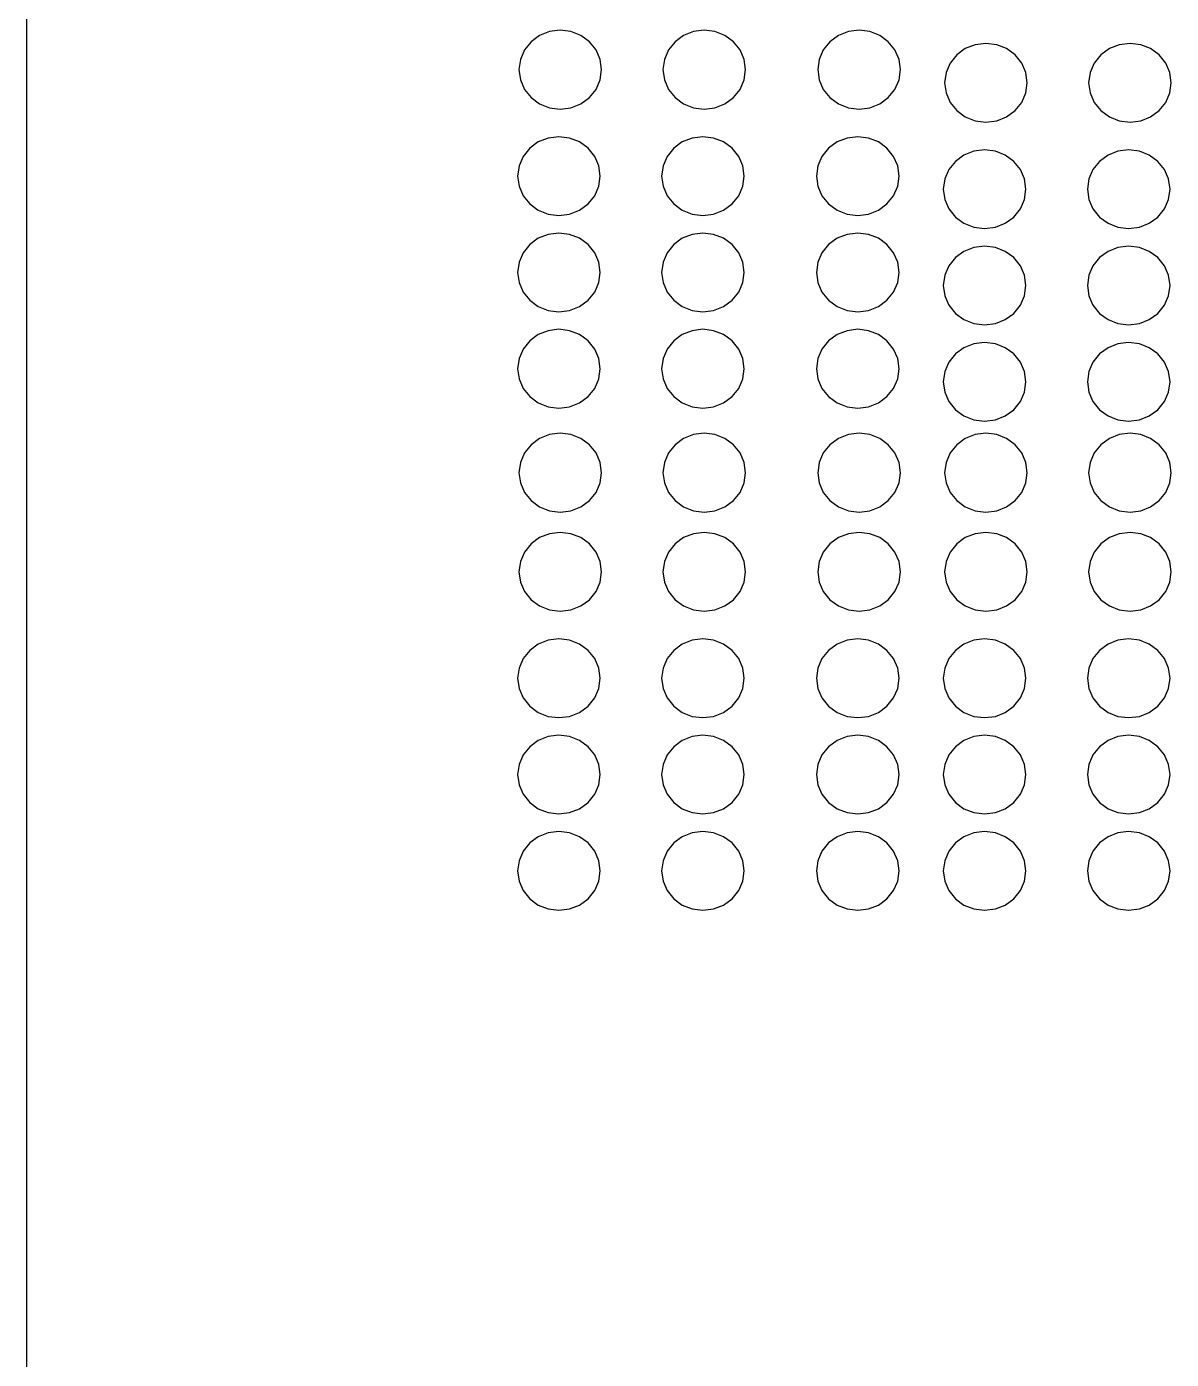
# Model space of a CAD drawing. Header units: inches. Extents: x 710 to 5347, y 114 to 2471.
# Drawn here: x 723.7 to 931.2, y 364 to 605.8 of the extents above; entities that cross this region are included whole.
import ezdxf

# ---------------------------------------------------------------- set-up
doc = ezdxf.new("R2010")
doc.units = ezdxf.units.IN
doc.header["$MEASUREMENT"] = 0
doc.layers.add('Edges', color=7, linetype='Continuous')

# ---------------------------------------------------------------- blocks, each defined once
blk = doc.blocks.new('fire alarm fr')
at = {"layer": 'Edges'}
for p, q in [((-2393.7, 1235.84), (-2393.7, 520.1)), ((-2300.68, 790.42), (-2302.23, 789.28)), ((-2298.87, 791.13), (-2300.68, 790.42)), ((-2296.93, 791.38), (-2298.87, 791.13)), ((-2294.99, 791.13), (-2296.93, 791.38)), ((-2293.18, 790.42), (-2294.99, 791.13)), ((-2291.63, 789.28), (-2293.18, 790.42)), ((-2274.56, 790.42), (-2276.11, 789.28)), ((-2272.75, 791.13), (-2274.56, 790.42)), ((-2270.81, 791.38), (-2272.75, 791.13)), ((-2268.87, 791.13), (-2270.81, 791.38)), ((-2267.07, 790.42), (-2268.87, 791.13)), ((-2265.52, 789.28), (-2267.07, 790.42)), ((-2246.49, 790.42), (-2248.04, 789.28)), ((-2244.68, 791.13), (-2246.49, 790.42)), ((-2242.74, 791.38), (-2244.68, 791.13)), ((-2240.8, 791.13), (-2242.74, 791.38)), ((-2238.99, 790.42), (-2240.8, 791.13)), ((-2237.44, 789.28), (-2238.99, 790.42)), ((-2302.23, 789.28), (-2303.42, 787.8)), ((-2290.44, 787.8), (-2291.63, 789.28)), ((-2276.11, 789.28), (-2277.3, 787.8)), ((-2264.32, 787.8), (-2265.52, 789.28)), ((-2248.04, 789.28), (-2249.23, 787.8)), ((-2236.25, 787.8), (-2237.44, 789.28)), ((-2223.48, 788.05), (-2225.03, 786.91)), ((-2221.67, 788.76), (-2223.48, 788.05)), ((-2219.73, 789), (-2221.67, 788.76)), ((-2217.79, 788.76), (-2219.73, 789)), ((-2215.98, 788.05), (-2217.79, 788.76)), ((-2214.43, 786.91), (-2215.98, 788.05)), ((-2197.36, 788.05), (-2198.91, 786.91)), ((-2195.55, 788.76), (-2197.36, 788.05)), ((-2193.61, 789), (-2195.55, 788.76)), ((-2191.67, 788.76), (-2193.61, 789)), ((-2189.87, 788.05), (-2191.67, 788.76)), ((-2188.32, 786.91), (-2189.87, 788.05)), ((-2304.17, 786.08), (-2304.43, 784.23)), ((-2303.42, 787.8), (-2304.17, 786.08)), ((-2289.69, 786.08), (-2290.44, 787.8)), ((-2289.44, 784.23), (-2289.69, 786.08)), ((-2278.05, 786.08), (-2278.31, 784.23)), ((-2277.3, 787.8), (-2278.05, 786.08)), ((-2263.58, 786.08), (-2264.32, 787.8)), ((-2263.32, 784.23), (-2263.58, 786.08)), ((-2249.98, 786.08), (-2250.23, 784.23)), ((-2249.23, 787.8), (-2249.98, 786.08)), ((-2235.5, 786.08), (-2236.25, 787.8)), ((-2235.25, 784.23), (-2235.5, 786.08)), ((-2225.03, 786.91), (-2226.22, 785.43)), ((-2213.24, 785.43), (-2214.43, 786.91)), ((-2198.91, 786.91), (-2200.1, 785.43)), ((-2187.12, 785.43), (-2188.32, 786.91)), ((-2304.43, 784.23), (-2304.17, 782.38)), ((-2289.69, 782.38), (-2289.44, 784.23)), ((-2278.31, 784.23), (-2278.05, 782.38)), ((-2263.58, 782.38), (-2263.32, 784.23)), ((-2250.23, 784.23), (-2249.98, 782.38)), ((-2235.5, 782.38), (-2235.25, 784.23)), ((-2226.97, 783.7), (-2227.23, 781.85)), ((-2226.22, 785.43), (-2226.97, 783.7)), ((-2212.49, 783.7), (-2213.24, 785.43)), ((-2212.24, 781.85), (-2212.49, 783.7)), ((-2200.85, 783.7), (-2201.11, 781.85)), ((-2200.1, 785.43), (-2200.85, 783.7)), ((-2186.38, 783.7), (-2187.12, 785.43)), ((-2186.12, 781.85), (-2186.38, 783.7)), ((-2304.17, 782.38), (-2303.42, 780.65)), ((-2290.44, 780.65), (-2289.69, 782.38)), ((-2278.05, 782.38), (-2277.3, 780.65)), ((-2264.32, 780.65), (-2263.58, 782.38)), ((-2249.98, 782.38), (-2249.23, 780.65)), ((-2236.25, 780.65), (-2235.5, 782.38)), ((-2227.23, 781.85), (-2226.97, 780)), ((-2212.49, 780), (-2212.24, 781.85)), ((-2201.11, 781.85), (-2200.85, 780)), ((-2186.38, 780), (-2186.12, 781.85)), ((-2303.42, 780.65), (-2302.23, 779.17)), ((-2302.23, 779.17), (-2300.68, 778.04)), ((-2293.18, 778.04), (-2291.63, 779.17)), ((-2291.63, 779.17), (-2290.44, 780.65)), ((-2277.3, 780.65), (-2276.11, 779.17)), ((-2276.11, 779.17), (-2274.56, 778.04)), ((-2267.07, 778.04), (-2265.52, 779.17)), ((-2265.52, 779.17), (-2264.32, 780.65)), ((-2249.23, 780.65), (-2248.04, 779.17)), ((-2248.04, 779.17), (-2246.49, 778.04)), ((-2238.99, 778.04), (-2237.44, 779.17)), ((-2237.44, 779.17), (-2236.25, 780.65)), ((-2226.97, 780), (-2226.22, 778.28)), ((-2213.24, 778.28), (-2212.49, 780)), ((-2200.85, 780), (-2200.1, 778.28)), ((-2187.12, 778.28), (-2186.38, 780)), ((-2300.68, 778.04), (-2298.87, 777.32)), ((-2298.87, 777.32), (-2296.93, 777.08)), ((-2296.93, 777.08), (-2294.99, 777.32)), ((-2294.99, 777.32), (-2293.18, 778.04)), ((-2274.56, 778.04), (-2272.75, 777.32)), ((-2272.75, 777.32), (-2270.81, 777.08)), ((-2270.81, 777.08), (-2268.87, 777.32)), ((-2268.87, 777.32), (-2267.07, 778.04)), ((-2246.49, 778.04), (-2244.68, 777.32)), ((-2244.68, 777.32), (-2242.74, 777.08)), ((-2242.74, 777.08), (-2240.8, 777.32)), ((-2240.8, 777.32), (-2238.99, 778.04)), ((-2226.22, 778.28), (-2225.03, 776.8)), ((-2225.03, 776.8), (-2223.48, 775.66)), ((-2215.98, 775.66), (-2214.43, 776.8)), ((-2214.43, 776.8), (-2213.24, 778.28)), ((-2200.1, 778.28), (-2198.91, 776.8)), ((-2198.91, 776.8), (-2197.36, 775.66)), ((-2189.87, 775.66), (-2188.32, 776.8)), ((-2188.32, 776.8), (-2187.12, 778.28)), ((-2223.48, 775.66), (-2221.67, 774.95)), ((-2221.67, 774.95), (-2219.73, 774.7)), ((-2219.73, 774.7), (-2217.79, 774.95)), ((-2217.79, 774.95), (-2215.98, 775.66)), ((-2197.36, 775.66), (-2195.55, 774.95)), ((-2195.55, 774.95), (-2193.61, 774.7)), ((-2193.61, 774.7), (-2191.67, 774.95)), ((-2191.67, 774.95), (-2189.87, 775.66)), ((-2300.92, 771.12), (-2302.47, 769.98)), ((-2299.11, 771.83), (-2300.92, 771.12)), ((-2297.17, 772.07), (-2299.11, 771.83)), ((-2295.23, 771.83), (-2297.17, 772.07)), ((-2293.43, 771.12), (-2295.23, 771.83)), ((-2291.87, 769.98), (-2293.43, 771.12)), ((-2274.8, 771.12), (-2276.35, 769.98)), ((-2273, 771.83), (-2274.8, 771.12)), ((-2271.06, 772.07), (-2273, 771.83)), ((-2269.12, 771.83), (-2271.06, 772.07)), ((-2267.31, 771.12), (-2269.12, 771.83)), ((-2265.76, 769.98), (-2267.31, 771.12)), ((-2246.73, 771.12), (-2248.28, 769.98)), ((-2244.92, 771.83), (-2246.73, 771.12)), ((-2242.98, 772.07), (-2244.92, 771.83)), ((-2241.04, 771.83), (-2242.98, 772.07)), ((-2239.23, 771.12), (-2241.04, 771.83)), ((-2237.68, 769.98), (-2239.23, 771.12)), ((-2302.47, 769.98), (-2303.66, 768.5)), ((-2290.68, 768.5), (-2291.87, 769.98)), ((-2276.35, 769.98), (-2277.55, 768.5)), ((-2264.57, 768.5), (-2265.76, 769.98)), ((-2248.28, 769.98), (-2249.47, 768.5)), ((-2236.49, 768.5), (-2237.68, 769.98)), ((-2223.72, 768.74), (-2225.27, 767.6)), ((-2221.91, 769.46), (-2223.72, 768.74)), ((-2219.97, 769.7), (-2221.91, 769.46)), ((-2218.03, 769.46), (-2219.97, 769.7)), ((-2216.23, 768.74), (-2218.03, 769.46)), ((-2214.67, 767.6), (-2216.23, 768.74)), ((-2197.6, 768.74), (-2199.15, 767.6)), ((-2195.8, 769.46), (-2197.6, 768.74)), ((-2193.86, 769.7), (-2195.8, 769.46)), ((-2191.92, 769.46), (-2193.86, 769.7)), ((-2190.11, 768.74), (-2191.92, 769.46)), ((-2188.56, 767.6), (-2190.11, 768.74)), ((-2304.41, 766.77), (-2304.67, 764.92)), ((-2303.66, 768.5), (-2304.41, 766.77)), ((-2289.93, 766.77), (-2290.68, 768.5)), ((-2289.68, 764.92), (-2289.93, 766.77)), ((-2278.29, 766.77), (-2278.55, 764.92)), ((-2277.55, 768.5), (-2278.29, 766.77)), ((-2263.82, 766.77), (-2264.57, 768.5)), ((-2263.56, 764.92), (-2263.82, 766.77)), ((-2250.22, 766.77), (-2250.48, 764.92)), ((-2249.47, 768.5), (-2250.22, 766.77)), ((-2235.74, 766.77), (-2236.49, 768.5)), ((-2235.49, 764.92), (-2235.74, 766.77)), ((-2225.27, 767.6), (-2226.46, 766.12)), ((-2213.48, 766.12), (-2214.67, 767.6)), ((-2199.15, 767.6), (-2200.35, 766.12)), ((-2187.37, 766.12), (-2188.56, 767.6)), ((-2304.67, 764.92), (-2304.41, 763.07)), ((-2289.93, 763.07), (-2289.68, 764.92)), ((-2278.55, 764.92), (-2278.29, 763.07)), ((-2263.82, 763.07), (-2263.56, 764.92)), ((-2250.48, 764.92), (-2250.22, 763.07)), ((-2235.74, 763.07), (-2235.49, 764.92)), ((-2227.21, 764.4), (-2227.47, 762.55)), ((-2226.46, 766.12), (-2227.21, 764.4)), ((-2212.73, 764.4), (-2213.48, 766.12)), ((-2212.48, 762.55), (-2212.73, 764.4)), ((-2201.09, 764.4), (-2201.35, 762.55)), ((-2200.35, 766.12), (-2201.09, 764.4)), ((-2186.62, 764.4), (-2187.37, 766.12)), ((-2186.36, 762.55), (-2186.62, 764.4)), ((-2304.41, 763.07), (-2303.66, 761.35)), ((-2290.68, 761.35), (-2289.93, 763.07)), ((-2278.29, 763.07), (-2277.55, 761.35)), ((-2264.57, 761.35), (-2263.82, 763.07)), ((-2250.22, 763.07), (-2249.47, 761.35)), ((-2236.49, 761.35), (-2235.74, 763.07)), ((-2227.47, 762.55), (-2227.21, 760.7)), ((-2212.73, 760.7), (-2212.48, 762.55)), ((-2201.35, 762.55), (-2201.09, 760.7)), ((-2186.62, 760.7), (-2186.36, 762.55)), ((-2303.66, 761.35), (-2302.47, 759.87)), ((-2302.47, 759.87), (-2300.92, 758.73)), ((-2293.43, 758.73), (-2291.87, 759.87)), ((-2291.87, 759.87), (-2290.68, 761.35)), ((-2277.55, 761.35), (-2276.35, 759.87)), ((-2276.35, 759.87), (-2274.8, 758.73)), ((-2267.31, 758.73), (-2265.76, 759.87)), ((-2265.76, 759.87), (-2264.57, 761.35)), ((-2249.47, 761.35), (-2248.28, 759.87)), ((-2248.28, 759.87), (-2246.73, 758.73)), ((-2239.23, 758.73), (-2237.68, 759.87)), ((-2237.68, 759.87), (-2236.49, 761.35)), ((-2227.21, 760.7), (-2226.46, 758.97)), ((-2213.48, 758.97), (-2212.73, 760.7)), ((-2201.09, 760.7), (-2200.35, 758.97)), ((-2187.37, 758.97), (-2186.62, 760.7)), ((-2300.92, 758.73), (-2299.11, 758.02)), ((-2299.11, 758.02), (-2297.17, 757.77)), ((-2297.17, 757.77), (-2295.23, 758.02)), ((-2295.23, 758.02), (-2293.43, 758.73)), ((-2274.8, 758.73), (-2273, 758.02)), ((-2273, 758.02), (-2271.06, 757.77)), ((-2271.06, 757.77), (-2269.12, 758.02)), ((-2269.12, 758.02), (-2267.31, 758.73)), ((-2246.73, 758.73), (-2244.92, 758.02)), ((-2244.92, 758.02), (-2242.98, 757.77)), ((-2242.98, 757.77), (-2241.04, 758.02)), ((-2241.04, 758.02), (-2239.23, 758.73)), ((-2226.46, 758.97), (-2225.27, 757.49)), ((-2225.27, 757.49), (-2223.72, 756.36)), ((-2216.23, 756.36), (-2214.67, 757.49)), ((-2214.67, 757.49), (-2213.48, 758.97)), ((-2200.35, 758.97), (-2199.15, 757.49)), ((-2199.15, 757.49), (-2197.6, 756.36)), ((-2190.11, 756.36), (-2188.56, 757.49)), ((-2188.56, 757.49), (-2187.37, 758.97)), ((-2299.11, 754.36), (-2300.92, 753.65)), ((-2297.17, 754.6), (-2299.11, 754.36)), ((-2295.23, 754.36), (-2297.17, 754.6)), ((-2293.43, 753.65), (-2295.23, 754.36)), ((-2273, 754.36), (-2274.8, 753.65)), ((-2271.06, 754.6), (-2273, 754.36)), ((-2269.12, 754.36), (-2271.06, 754.6)), ((-2267.31, 753.65), (-2269.12, 754.36)), ((-2244.92, 754.36), (-2246.73, 753.65)), ((-2242.98, 754.6), (-2244.92, 754.36)), ((-2241.04, 754.36), (-2242.98, 754.6)), ((-2239.23, 753.65), (-2241.04, 754.36)), ((-2223.72, 756.36), (-2221.91, 755.64)), ((-2221.91, 755.64), (-2219.97, 755.4)), ((-2219.97, 755.4), (-2218.03, 755.64)), ((-2218.03, 755.64), (-2216.23, 756.36)), ((-2197.6, 756.36), (-2195.8, 755.64)), ((-2195.8, 755.64), (-2193.86, 755.4)), ((-2193.86, 755.4), (-2191.92, 755.64)), ((-2191.92, 755.64), (-2190.11, 756.36)), ((-2302.47, 752.51), (-2303.66, 751.03)), ((-2300.92, 753.65), (-2302.47, 752.51)), ((-2291.87, 752.51), (-2293.43, 753.65)), ((-2290.68, 751.03), (-2291.87, 752.51)), ((-2276.35, 752.51), (-2277.55, 751.03)), ((-2274.8, 753.65), (-2276.35, 752.51)), ((-2265.76, 752.51), (-2267.31, 753.65)), ((-2264.57, 751.03), (-2265.76, 752.51)), ((-2248.28, 752.51), (-2249.47, 751.03)), ((-2246.73, 753.65), (-2248.28, 752.51)), ((-2237.68, 752.51), (-2239.23, 753.65)), ((-2236.49, 751.03), (-2237.68, 752.51)), ((-2221.91, 751.99), (-2223.72, 751.27)), ((-2219.97, 752.23), (-2221.91, 751.99)), ((-2218.03, 751.99), (-2219.97, 752.23)), ((-2216.23, 751.27), (-2218.03, 751.99)), ((-2195.8, 751.99), (-2197.6, 751.27)), ((-2193.86, 752.23), (-2195.8, 751.99)), ((-2191.92, 751.99), (-2193.86, 752.23)), ((-2190.11, 751.27), (-2191.92, 751.99)), ((-2303.66, 751.03), (-2304.41, 749.31)), ((-2289.93, 749.31), (-2290.68, 751.03)), ((-2277.55, 751.03), (-2278.29, 749.31)), ((-2263.82, 749.31), (-2264.57, 751.03)), ((-2249.47, 751.03), (-2250.22, 749.31)), ((-2235.74, 749.31), (-2236.49, 751.03)), ((-2225.27, 750.14), (-2226.46, 748.66)), ((-2223.72, 751.27), (-2225.27, 750.14)), ((-2214.67, 750.14), (-2216.23, 751.27)), ((-2213.48, 748.66), (-2214.67, 750.14)), ((-2199.15, 750.14), (-2200.35, 748.66)), ((-2197.6, 751.27), (-2199.15, 750.14)), ((-2188.56, 750.14), (-2190.11, 751.27)), ((-2187.37, 748.66), (-2188.56, 750.14)), ((-2304.41, 749.31), (-2304.67, 747.45)), ((-2304.67, 747.45), (-2304.41, 745.6)), ((-2289.68, 747.45), (-2289.93, 749.31)), ((-2289.93, 745.6), (-2289.68, 747.45)), ((-2278.29, 749.31), (-2278.55, 747.45)), ((-2278.55, 747.45), (-2278.29, 745.6)), ((-2263.56, 747.45), (-2263.82, 749.31)), ((-2263.82, 745.6), (-2263.56, 747.45)), ((-2250.22, 749.31), (-2250.48, 747.45)), ((-2250.48, 747.45), (-2250.22, 745.6)), ((-2235.49, 747.45), (-2235.74, 749.31)), ((-2235.74, 745.6), (-2235.49, 747.45)), ((-2227.21, 746.93), (-2227.47, 745.08)), ((-2226.46, 748.66), (-2227.21, 746.93)), ((-2212.73, 746.93), (-2213.48, 748.66)), ((-2212.48, 745.08), (-2212.73, 746.93)), ((-2201.09, 746.93), (-2201.35, 745.08)), ((-2200.35, 748.66), (-2201.09, 746.93)), ((-2186.62, 746.93), (-2187.37, 748.66)), ((-2186.36, 745.08), (-2186.62, 746.93)), ((-2304.41, 745.6), (-2303.66, 743.88)), ((-2290.68, 743.88), (-2289.93, 745.6)), ((-2278.29, 745.6), (-2277.55, 743.88)), ((-2264.57, 743.88), (-2263.82, 745.6)), ((-2250.22, 745.6), (-2249.47, 743.88)), ((-2236.49, 743.88), (-2235.74, 745.6)), ((-2227.47, 745.08), (-2227.21, 743.23)), ((-2212.73, 743.23), (-2212.48, 745.08)), ((-2201.35, 745.08), (-2201.09, 743.23)), ((-2186.62, 743.23), (-2186.36, 745.08)), ((-2303.66, 743.88), (-2302.47, 742.4)), ((-2302.47, 742.4), (-2300.92, 741.26)), ((-2293.43, 741.26), (-2291.87, 742.4)), ((-2291.87, 742.4), (-2290.68, 743.88)), ((-2277.55, 743.88), (-2276.35, 742.4)), ((-2276.35, 742.4), (-2274.8, 741.26)), ((-2267.31, 741.26), (-2265.76, 742.4)), ((-2265.76, 742.4), (-2264.57, 743.88)), ((-2249.47, 743.88), (-2248.28, 742.4)), ((-2248.28, 742.4), (-2246.73, 741.26)), ((-2239.23, 741.26), (-2237.68, 742.4)), ((-2237.68, 742.4), (-2236.49, 743.88)), ((-2227.21, 743.23), (-2226.46, 741.51)), ((-2213.48, 741.51), (-2212.73, 743.23)), ((-2201.09, 743.23), (-2200.35, 741.51)), ((-2187.37, 741.51), (-2186.62, 743.23)), ((-2300.92, 741.26), (-2299.11, 740.55)), ((-2299.11, 740.55), (-2297.17, 740.31)), ((-2297.17, 740.31), (-2295.23, 740.55)), ((-2295.23, 740.55), (-2293.43, 741.26)), ((-2274.8, 741.26), (-2273, 740.55)), ((-2273, 740.55), (-2271.06, 740.31)), ((-2271.06, 740.31), (-2269.12, 740.55)), ((-2269.12, 740.55), (-2267.31, 741.26)), ((-2246.73, 741.26), (-2244.92, 740.55)), ((-2244.92, 740.55), (-2242.98, 740.31)), ((-2242.98, 740.31), (-2241.04, 740.55)), ((-2241.04, 740.55), (-2239.23, 741.26)), ((-2226.46, 741.51), (-2225.27, 740.02)), ((-2225.27, 740.02), (-2223.72, 738.89)), ((-2216.23, 738.89), (-2214.67, 740.02)), ((-2214.67, 740.02), (-2213.48, 741.51)), ((-2200.35, 741.51), (-2199.15, 740.02)), ((-2199.15, 740.02), (-2197.6, 738.89)), ((-2190.11, 738.89), (-2188.56, 740.02)), ((-2188.56, 740.02), (-2187.37, 741.51)), ((-2223.72, 738.89), (-2221.91, 738.17)), ((-2221.91, 738.17), (-2219.97, 737.93)), ((-2219.97, 737.93), (-2218.03, 738.17)), ((-2218.03, 738.17), (-2216.23, 738.89)), ((-2197.6, 738.89), (-2195.8, 738.17)), ((-2195.8, 738.17), (-2193.86, 737.93)), ((-2193.86, 737.93), (-2191.92, 738.17)), ((-2191.92, 738.17), (-2190.11, 738.89)), ((-2302.47, 735.04), (-2303.66, 733.56)), ((-2300.92, 736.18), (-2302.47, 735.04)), ((-2299.11, 736.89), (-2300.92, 736.18)), ((-2297.17, 737.14), (-2299.11, 736.89)), ((-2295.23, 736.89), (-2297.17, 737.14)), ((-2293.43, 736.18), (-2295.23, 736.89)), ((-2291.87, 735.04), (-2293.43, 736.18)), ((-2290.68, 733.56), (-2291.87, 735.04)), ((-2276.35, 735.04), (-2277.55, 733.56)), ((-2274.8, 736.18), (-2276.35, 735.04)), ((-2273, 736.89), (-2274.8, 736.18)), ((-2271.06, 737.14), (-2273, 736.89)), ((-2269.12, 736.89), (-2271.06, 737.14)), ((-2267.31, 736.18), (-2269.12, 736.89)), ((-2265.76, 735.04), (-2267.31, 736.18)), ((-2264.57, 733.56), (-2265.76, 735.04)), ((-2248.28, 735.04), (-2249.47, 733.56)), ((-2246.73, 736.18), (-2248.28, 735.04)), ((-2244.92, 736.89), (-2246.73, 736.18)), ((-2242.98, 737.14), (-2244.92, 736.89)), ((-2241.04, 736.89), (-2242.98, 737.14)), ((-2239.23, 736.18), (-2241.04, 736.89)), ((-2237.68, 735.04), (-2239.23, 736.18)), ((-2236.49, 733.56), (-2237.68, 735.04)), ((-2303.66, 733.56), (-2304.41, 731.84)), ((-2289.93, 731.84), (-2290.68, 733.56)), ((-2277.55, 733.56), (-2278.29, 731.84)), ((-2263.82, 731.84), (-2264.57, 733.56)), ((-2249.47, 733.56), (-2250.22, 731.84)), ((-2235.74, 731.84), (-2236.49, 733.56)), ((-2225.27, 732.67), (-2226.46, 731.19)), ((-2223.72, 733.8), (-2225.27, 732.67)), ((-2221.91, 734.52), (-2223.72, 733.8)), ((-2219.97, 734.76), (-2221.91, 734.52)), ((-2218.03, 734.52), (-2219.97, 734.76)), ((-2216.23, 733.8), (-2218.03, 734.52)), ((-2214.67, 732.67), (-2216.23, 733.8)), ((-2213.48, 731.19), (-2214.67, 732.67)), ((-2199.15, 732.67), (-2200.35, 731.19)), ((-2197.6, 733.8), (-2199.15, 732.67)), ((-2195.8, 734.52), (-2197.6, 733.8)), ((-2193.86, 734.76), (-2195.8, 734.52)), ((-2191.92, 734.52), (-2193.86, 734.76)), ((-2190.11, 733.8), (-2191.92, 734.52)), ((-2188.56, 732.67), (-2190.11, 733.8)), ((-2187.37, 731.19), (-2188.56, 732.67)), ((-2304.41, 731.84), (-2304.67, 729.99)), ((-2304.67, 729.99), (-2304.41, 728.14)), ((-2289.68, 729.99), (-2289.93, 731.84)), ((-2289.93, 728.14), (-2289.68, 729.99)), ((-2278.29, 731.84), (-2278.55, 729.99)), ((-2278.55, 729.99), (-2278.29, 728.14)), ((-2263.56, 729.99), (-2263.82, 731.84)), ((-2263.82, 728.14), (-2263.56, 729.99)), ((-2250.22, 731.84), (-2250.48, 729.99)), ((-2250.48, 729.99), (-2250.22, 728.14)), ((-2235.49, 729.99), (-2235.74, 731.84)), ((-2235.74, 728.14), (-2235.49, 729.99)), ((-2226.46, 731.19), (-2227.21, 729.46)), ((-2212.73, 729.46), (-2213.48, 731.19)), ((-2200.35, 731.19), (-2201.09, 729.46)), ((-2186.62, 729.46), (-2187.37, 731.19)), ((-2304.41, 728.14), (-2303.66, 726.41)), ((-2290.68, 726.41), (-2289.93, 728.14)), ((-2278.29, 728.14), (-2277.55, 726.41)), ((-2264.57, 726.41), (-2263.82, 728.14)), ((-2250.22, 728.14), (-2249.47, 726.41)), ((-2236.49, 726.41), (-2235.74, 728.14)), ((-2227.21, 729.46), (-2227.47, 727.61)), ((-2227.47, 727.61), (-2227.21, 725.76)), ((-2212.48, 727.61), (-2212.73, 729.46)), ((-2212.73, 725.76), (-2212.48, 727.61)), ((-2201.09, 729.46), (-2201.35, 727.61)), ((-2201.35, 727.61), (-2201.09, 725.76)), ((-2186.36, 727.61), (-2186.62, 729.46)), ((-2186.62, 725.76), (-2186.36, 727.61)), ((-2303.66, 726.41), (-2302.47, 724.93)), ((-2291.87, 724.93), (-2290.68, 726.41)), ((-2277.55, 726.41), (-2276.35, 724.93)), ((-2265.76, 724.93), (-2264.57, 726.41)), ((-2249.47, 726.41), (-2248.28, 724.93)), ((-2237.68, 724.93), (-2236.49, 726.41)), ((-2227.21, 725.76), (-2226.46, 724.04)), ((-2213.48, 724.04), (-2212.73, 725.76)), ((-2201.09, 725.76), (-2200.35, 724.04)), ((-2187.37, 724.04), (-2186.62, 725.76)), ((-2302.47, 724.93), (-2300.92, 723.79)), ((-2300.92, 723.79), (-2299.11, 723.08)), ((-2299.11, 723.08), (-2297.17, 722.84)), ((-2297.17, 722.84), (-2295.23, 723.08)), ((-2295.23, 723.08), (-2293.43, 723.79)), ((-2293.43, 723.79), (-2291.87, 724.93)), ((-2276.35, 724.93), (-2274.8, 723.79)), ((-2274.8, 723.79), (-2273, 723.08)), ((-2273, 723.08), (-2271.06, 722.84)), ((-2271.06, 722.84), (-2269.12, 723.08)), ((-2269.12, 723.08), (-2267.31, 723.79)), ((-2267.31, 723.79), (-2265.76, 724.93)), ((-2248.28, 724.93), (-2246.73, 723.79)), ((-2246.73, 723.79), (-2244.92, 723.08)), ((-2244.92, 723.08), (-2242.98, 722.84)), ((-2242.98, 722.84), (-2241.04, 723.08)), ((-2241.04, 723.08), (-2239.23, 723.79)), ((-2239.23, 723.79), (-2237.68, 724.93)), ((-2226.46, 724.04), (-2225.27, 722.56)), ((-2214.67, 722.56), (-2213.48, 724.04)), ((-2200.35, 724.04), (-2199.15, 722.56)), ((-2188.56, 722.56), (-2187.37, 724.04)), ((-2225.27, 722.56), (-2223.72, 721.42)), ((-2223.72, 721.42), (-2221.91, 720.71)), ((-2221.91, 720.71), (-2219.97, 720.46)), ((-2219.97, 720.46), (-2218.03, 720.71)), ((-2218.03, 720.71), (-2216.23, 721.42)), ((-2216.23, 721.42), (-2214.67, 722.56)), ((-2199.15, 722.56), (-2197.6, 721.42)), ((-2197.6, 721.42), (-2195.8, 720.71)), ((-2195.8, 720.71), (-2193.86, 720.46)), ((-2193.86, 720.46), (-2191.92, 720.71)), ((-2191.92, 720.71), (-2190.11, 721.42)), ((-2190.11, 721.42), (-2188.56, 722.56)), ((-2298.87, 718.04), (-2300.68, 717.32)), ((-2296.93, 718.28), (-2298.87, 718.04)), ((-2294.99, 718.04), (-2296.93, 718.28)), ((-2293.18, 717.32), (-2294.99, 718.04)), ((-2272.75, 718.04), (-2274.56, 717.32)), ((-2270.81, 718.28), (-2272.75, 718.04)), ((-2268.87, 718.04), (-2270.81, 718.28)), ((-2267.07, 717.32), (-2268.87, 718.04)), ((-2244.68, 718.04), (-2246.49, 717.32)), ((-2242.74, 718.28), (-2244.68, 718.04)), ((-2240.8, 718.04), (-2242.74, 718.28)), ((-2238.99, 717.32), (-2240.8, 718.04)), ((-2221.67, 718.04), (-2223.48, 717.32)), ((-2219.73, 718.28), (-2221.67, 718.04)), ((-2217.79, 718.04), (-2219.73, 718.28)), ((-2215.98, 717.32), (-2217.79, 718.04)), ((-2195.55, 718.04), (-2197.36, 717.32)), ((-2193.61, 718.28), (-2195.55, 718.04)), ((-2191.67, 718.04), (-2193.61, 718.28)), ((-2189.87, 717.32), (-2191.67, 718.04)), ((-2302.23, 716.19), (-2303.42, 714.71)), ((-2300.68, 717.32), (-2302.23, 716.19)), ((-2291.63, 716.19), (-2293.18, 717.32)), ((-2290.44, 714.71), (-2291.63, 716.19)), ((-2276.11, 716.19), (-2277.3, 714.71)), ((-2274.56, 717.32), (-2276.11, 716.19)), ((-2265.52, 716.19), (-2267.07, 717.32)), ((-2264.32, 714.71), (-2265.52, 716.19)), ((-2248.04, 716.19), (-2249.23, 714.71)), ((-2246.49, 717.32), (-2248.04, 716.19)), ((-2237.44, 716.19), (-2238.99, 717.32)), ((-2236.25, 714.71), (-2237.44, 716.19)), ((-2225.03, 716.19), (-2226.22, 714.71)), ((-2223.48, 717.32), (-2225.03, 716.19)), ((-2214.43, 716.19), (-2215.98, 717.32)), ((-2213.24, 714.71), (-2214.43, 716.19)), ((-2198.91, 716.19), (-2200.1, 714.71)), ((-2197.36, 717.32), (-2198.91, 716.19)), ((-2188.32, 716.19), (-2189.87, 717.32)), ((-2187.12, 714.71), (-2188.32, 716.19)), ((-2303.42, 714.71), (-2304.17, 712.98)), ((-2289.69, 712.98), (-2290.44, 714.71)), ((-2277.3, 714.71), (-2278.05, 712.98)), ((-2263.58, 712.98), (-2264.32, 714.71)), ((-2249.23, 714.71), (-2249.98, 712.98)), ((-2235.5, 712.98), (-2236.25, 714.71)), ((-2226.22, 714.71), (-2226.97, 712.98)), ((-2212.49, 712.98), (-2213.24, 714.71)), ((-2200.1, 714.71), (-2200.85, 712.98)), ((-2186.38, 712.98), (-2187.12, 714.71)), ((-2304.17, 712.98), (-2304.43, 711.13)), ((-2304.43, 711.13), (-2304.17, 709.28)), ((-2289.44, 711.13), (-2289.69, 712.98)), ((-2289.69, 709.28), (-2289.44, 711.13)), ((-2278.05, 712.98), (-2278.31, 711.13)), ((-2278.31, 711.13), (-2278.05, 709.28)), ((-2263.32, 711.13), (-2263.58, 712.98)), ((-2263.58, 709.28), (-2263.32, 711.13)), ((-2249.98, 712.98), (-2250.23, 711.13)), ((-2250.23, 711.13), (-2249.98, 709.28)), ((-2235.25, 711.13), (-2235.5, 712.98)), ((-2235.5, 709.28), (-2235.25, 711.13)), ((-2226.97, 712.98), (-2227.23, 711.13)), ((-2227.23, 711.13), (-2226.97, 709.28)), ((-2212.24, 711.13), (-2212.49, 712.98)), ((-2212.49, 709.28), (-2212.24, 711.13)), ((-2200.85, 712.98), (-2201.11, 711.13)), ((-2201.11, 711.13), (-2200.85, 709.28)), ((-2186.12, 711.13), (-2186.38, 712.98)), ((-2186.38, 709.28), (-2186.12, 711.13)), ((-2304.17, 709.28), (-2303.42, 707.56)), ((-2290.44, 707.56), (-2289.69, 709.28)), ((-2278.05, 709.28), (-2277.3, 707.56)), ((-2264.32, 707.56), (-2263.58, 709.28)), ((-2249.98, 709.28), (-2249.23, 707.56)), ((-2236.25, 707.56), (-2235.5, 709.28)), ((-2226.97, 709.28), (-2226.22, 707.56)), ((-2213.24, 707.56), (-2212.49, 709.28)), ((-2200.85, 709.28), (-2200.1, 707.56)), ((-2187.12, 707.56), (-2186.38, 709.28)), ((-2303.42, 707.56), (-2302.23, 706.08)), ((-2302.23, 706.08), (-2300.68, 704.94)), ((-2293.18, 704.94), (-2291.63, 706.08)), ((-2291.63, 706.08), (-2290.44, 707.56)), ((-2277.3, 707.56), (-2276.11, 706.08)), ((-2276.11, 706.08), (-2274.56, 704.94)), ((-2267.07, 704.94), (-2265.52, 706.08)), ((-2265.52, 706.08), (-2264.32, 707.56)), ((-2249.23, 707.56), (-2248.04, 706.08)), ((-2248.04, 706.08), (-2246.49, 704.94)), ((-2238.99, 704.94), (-2237.44, 706.08)), ((-2237.44, 706.08), (-2236.25, 707.56)), ((-2226.22, 707.56), (-2225.03, 706.08)), ((-2225.03, 706.08), (-2223.48, 704.94)), ((-2215.98, 704.94), (-2214.43, 706.08)), ((-2214.43, 706.08), (-2213.24, 707.56)), ((-2200.1, 707.56), (-2198.91, 706.08)), ((-2198.91, 706.08), (-2197.36, 704.94)), ((-2189.87, 704.94), (-2188.32, 706.08)), ((-2188.32, 706.08), (-2187.12, 707.56)), ((-2300.68, 704.94), (-2298.87, 704.23)), ((-2298.87, 704.23), (-2296.93, 703.98)), ((-2296.93, 703.98), (-2294.99, 704.23)), ((-2294.99, 704.23), (-2293.18, 704.94)), ((-2274.56, 704.94), (-2272.75, 704.23)), ((-2272.75, 704.23), (-2270.81, 703.98)), ((-2270.81, 703.98), (-2268.87, 704.23)), ((-2268.87, 704.23), (-2267.07, 704.94)), ((-2246.49, 704.94), (-2244.68, 704.23)), ((-2244.68, 704.23), (-2242.74, 703.98)), ((-2242.74, 703.98), (-2240.8, 704.23)), ((-2240.8, 704.23), (-2238.99, 704.94)), ((-2223.48, 704.94), (-2221.67, 704.23)), ((-2221.67, 704.23), (-2219.73, 703.98)), ((-2219.73, 703.98), (-2217.79, 704.23)), ((-2217.79, 704.23), (-2215.98, 704.94)), ((-2197.36, 704.94), (-2195.55, 704.23)), ((-2195.55, 704.23), (-2193.61, 703.98)), ((-2193.61, 703.98), (-2191.67, 704.23)), ((-2191.67, 704.23), (-2189.87, 704.94)), ((-2300.68, 699.35), (-2302.23, 698.21)), ((-2298.87, 700.06), (-2300.68, 699.35)), ((-2296.93, 700.3), (-2298.87, 700.06)), ((-2294.99, 700.06), (-2296.93, 700.3)), ((-2293.18, 699.35), (-2294.99, 700.06)), ((-2291.63, 698.21), (-2293.18, 699.35)), ((-2274.56, 699.35), (-2276.11, 698.21)), ((-2272.75, 700.06), (-2274.56, 699.35)), ((-2270.81, 700.3), (-2272.75, 700.06)), ((-2268.87, 700.06), (-2270.81, 700.3)), ((-2267.07, 699.35), (-2268.87, 700.06)), ((-2265.52, 698.21), (-2267.07, 699.35)), ((-2246.49, 699.35), (-2248.04, 698.21)), ((-2244.68, 700.06), (-2246.49, 699.35)), ((-2242.74, 700.3), (-2244.68, 700.06)), ((-2240.8, 700.06), (-2242.74, 700.3)), ((-2238.99, 699.35), (-2240.8, 700.06)), ((-2237.44, 698.21), (-2238.99, 699.35)), ((-2223.48, 699.35), (-2225.03, 698.21)), ((-2221.67, 700.06), (-2223.48, 699.35)), ((-2219.73, 700.3), (-2221.67, 700.06)), ((-2217.79, 700.06), (-2219.73, 700.3)), ((-2215.98, 699.35), (-2217.79, 700.06)), ((-2214.43, 698.21), (-2215.98, 699.35)), ((-2197.36, 699.35), (-2198.91, 698.21)), ((-2195.55, 700.06), (-2197.36, 699.35)), ((-2193.61, 700.3), (-2195.55, 700.06)), ((-2191.67, 700.06), (-2193.61, 700.3)), ((-2189.87, 699.35), (-2191.67, 700.06)), ((-2188.32, 698.21), (-2189.87, 699.35)), ((-2303.42, 696.73), (-2304.17, 695)), ((-2302.23, 698.21), (-2303.42, 696.73)), ((-2290.44, 696.73), (-2291.63, 698.21)), ((-2289.69, 695), (-2290.44, 696.73)), ((-2277.3, 696.73), (-2278.05, 695)), ((-2276.11, 698.21), (-2277.3, 696.73)), ((-2264.32, 696.73), (-2265.52, 698.21)), ((-2263.58, 695), (-2264.32, 696.73)), ((-2249.23, 696.73), (-2249.98, 695)), ((-2248.04, 698.21), (-2249.23, 696.73)), ((-2236.25, 696.73), (-2237.44, 698.21)), ((-2235.5, 695), (-2236.25, 696.73)), ((-2226.22, 696.73), (-2226.97, 695)), ((-2225.03, 698.21), (-2226.22, 696.73)), ((-2213.24, 696.73), (-2214.43, 698.21)), ((-2212.49, 695), (-2213.24, 696.73)), ((-2200.1, 696.73), (-2200.85, 695)), ((-2198.91, 698.21), (-2200.1, 696.73)), ((-2187.12, 696.73), (-2188.32, 698.21)), ((-2186.38, 695), (-2187.12, 696.73)), ((-2304.17, 695), (-2304.43, 693.15)), ((-2289.44, 693.15), (-2289.69, 695)), ((-2278.05, 695), (-2278.31, 693.15)), ((-2263.32, 693.15), (-2263.58, 695)), ((-2249.98, 695), (-2250.23, 693.15)), ((-2235.25, 693.15), (-2235.5, 695)), ((-2226.97, 695), (-2227.23, 693.15)), ((-2212.24, 693.15), (-2212.49, 695)), ((-2200.85, 695), (-2201.11, 693.15)), ((-2186.12, 693.15), (-2186.38, 695)), ((-2304.43, 693.15), (-2304.17, 691.3)), ((-2304.17, 691.3), (-2303.42, 689.58)), ((-2290.44, 689.58), (-2289.69, 691.3)), ((-2289.69, 691.3), (-2289.44, 693.15)), ((-2278.31, 693.15), (-2278.05, 691.3)), ((-2278.05, 691.3), (-2277.3, 689.58)), ((-2264.32, 689.58), (-2263.58, 691.3)), ((-2263.58, 691.3), (-2263.32, 693.15)), ((-2250.23, 693.15), (-2249.98, 691.3)), ((-2249.98, 691.3), (-2249.23, 689.58)), ((-2236.25, 689.58), (-2235.5, 691.3)), ((-2235.5, 691.3), (-2235.25, 693.15)), ((-2227.23, 693.15), (-2226.97, 691.3)), ((-2226.97, 691.3), (-2226.22, 689.58)), ((-2213.24, 689.58), (-2212.49, 691.3)), ((-2212.49, 691.3), (-2212.24, 693.15)), ((-2201.11, 693.15), (-2200.85, 691.3)), ((-2200.85, 691.3), (-2200.1, 689.58)), ((-2187.12, 689.58), (-2186.38, 691.3)), ((-2186.38, 691.3), (-2186.12, 693.15)), ((-2303.42, 689.58), (-2302.23, 688.1)), ((-2291.63, 688.1), (-2290.44, 689.58)), ((-2277.3, 689.58), (-2276.11, 688.1)), ((-2265.52, 688.1), (-2264.32, 689.58)), ((-2249.23, 689.58), (-2248.04, 688.1)), ((-2237.44, 688.1), (-2236.25, 689.58)), ((-2226.22, 689.58), (-2225.03, 688.1)), ((-2214.43, 688.1), (-2213.24, 689.58)), ((-2200.1, 689.58), (-2198.91, 688.1)), ((-2188.32, 688.1), (-2187.12, 689.58)), ((-2302.23, 688.1), (-2300.68, 686.96)), ((-2300.68, 686.96), (-2298.87, 686.25)), ((-2294.99, 686.25), (-2293.18, 686.96)), ((-2293.18, 686.96), (-2291.63, 688.1)), ((-2276.11, 688.1), (-2274.56, 686.96)), ((-2274.56, 686.96), (-2272.75, 686.25)), ((-2268.87, 686.25), (-2267.07, 686.96)), ((-2267.07, 686.96), (-2265.52, 688.1)), ((-2248.04, 688.1), (-2246.49, 686.96)), ((-2246.49, 686.96), (-2244.68, 686.25)), ((-2240.8, 686.25), (-2238.99, 686.96)), ((-2238.99, 686.96), (-2237.44, 688.1)), ((-2225.03, 688.1), (-2223.48, 686.96)), ((-2223.48, 686.96), (-2221.67, 686.25)), ((-2217.79, 686.25), (-2215.98, 686.96)), ((-2215.98, 686.96), (-2214.43, 688.1)), ((-2198.91, 688.1), (-2197.36, 686.96)), ((-2197.36, 686.96), (-2195.55, 686.25)), ((-2191.67, 686.25), (-2189.87, 686.96)), ((-2189.87, 686.96), (-2188.32, 688.1)), ((-2298.87, 686.25), (-2296.93, 686)), ((-2296.93, 686), (-2294.99, 686.25)), ((-2272.75, 686.25), (-2270.81, 686)), ((-2270.81, 686), (-2268.87, 686.25)), ((-2244.68, 686.25), (-2242.74, 686)), ((-2242.74, 686), (-2240.8, 686.25)), ((-2221.67, 686.25), (-2219.73, 686)), ((-2219.73, 686), (-2217.79, 686.25)), ((-2195.55, 686.25), (-2193.61, 686)), ((-2193.61, 686), (-2191.67, 686.25)), ((-2300.92, 680.04), (-2302.47, 678.9)), ((-2299.11, 680.75), (-2300.92, 680.04)), ((-2297.17, 681), (-2299.11, 680.75)), ((-2295.23, 680.75), (-2297.17, 681)), ((-2293.43, 680.04), (-2295.23, 680.75)), ((-2291.87, 678.9), (-2293.43, 680.04)), ((-2274.8, 680.04), (-2276.35, 678.9)), ((-2273, 680.75), (-2274.8, 680.04)), ((-2271.06, 681), (-2273, 680.75)), ((-2269.12, 680.75), (-2271.06, 681)), ((-2267.31, 680.04), (-2269.12, 680.75)), ((-2265.76, 678.9), (-2267.31, 680.04)), ((-2246.73, 680.04), (-2248.28, 678.9)), ((-2244.92, 680.75), (-2246.73, 680.04)), ((-2242.98, 681), (-2244.92, 680.75)), ((-2241.04, 680.75), (-2242.98, 681)), ((-2239.23, 680.04), (-2241.04, 680.75)), ((-2237.68, 678.9), (-2239.23, 680.04)), ((-2223.72, 680.04), (-2225.27, 678.9)), ((-2221.91, 680.75), (-2223.72, 680.04)), ((-2219.97, 681), (-2221.91, 680.75)), ((-2218.03, 680.75), (-2219.97, 681)), ((-2216.23, 680.04), (-2218.03, 680.75)), ((-2214.67, 678.9), (-2216.23, 680.04)), ((-2197.6, 680.04), (-2199.15, 678.9)), ((-2195.8, 680.75), (-2197.6, 680.04)), ((-2193.86, 681), (-2195.8, 680.75)), ((-2191.92, 680.75), (-2193.86, 681)), ((-2190.11, 680.04), (-2191.92, 680.75)), ((-2188.56, 678.9), (-2190.11, 680.04)), ((-2303.66, 677.42), (-2304.41, 675.7)), ((-2302.47, 678.9), (-2303.66, 677.42)), ((-2290.68, 677.42), (-2291.87, 678.9)), ((-2289.93, 675.7), (-2290.68, 677.42)), ((-2277.55, 677.42), (-2278.29, 675.7)), ((-2276.35, 678.9), (-2277.55, 677.42)), ((-2264.57, 677.42), (-2265.76, 678.9)), ((-2263.82, 675.7), (-2264.57, 677.42)), ((-2249.47, 677.42), (-2250.22, 675.7)), ((-2248.28, 678.9), (-2249.47, 677.42)), ((-2236.49, 677.42), (-2237.68, 678.9)), ((-2235.74, 675.7), (-2236.49, 677.42)), ((-2226.46, 677.42), (-2227.21, 675.7)), ((-2225.27, 678.9), (-2226.46, 677.42)), ((-2213.48, 677.42), (-2214.67, 678.9)), ((-2212.73, 675.7), (-2213.48, 677.42)), ((-2200.35, 677.42), (-2201.09, 675.7)), ((-2199.15, 678.9), (-2200.35, 677.42)), ((-2187.37, 677.42), (-2188.56, 678.9)), ((-2186.62, 675.7), (-2187.37, 677.42)), ((-2304.41, 675.7), (-2304.67, 673.85)), ((-2289.68, 673.85), (-2289.93, 675.7)), ((-2278.29, 675.7), (-2278.55, 673.85)), ((-2263.56, 673.85), (-2263.82, 675.7)), ((-2250.22, 675.7), (-2250.48, 673.85)), ((-2235.49, 673.85), (-2235.74, 675.7)), ((-2227.21, 675.7), (-2227.47, 673.85)), ((-2212.48, 673.85), (-2212.73, 675.7)), ((-2201.09, 675.7), (-2201.35, 673.85)), ((-2186.36, 673.85), (-2186.62, 675.7)), ((-2304.67, 673.85), (-2304.41, 672)), ((-2304.41, 672), (-2303.66, 670.27)), ((-2290.68, 670.27), (-2289.93, 672)), ((-2289.93, 672), (-2289.68, 673.85)), ((-2278.55, 673.85), (-2278.29, 672)), ((-2278.29, 672), (-2277.55, 670.27)), ((-2264.57, 670.27), (-2263.82, 672)), ((-2263.82, 672), (-2263.56, 673.85)), ((-2250.48, 673.85), (-2250.22, 672)), ((-2250.22, 672), (-2249.47, 670.27)), ((-2236.49, 670.27), (-2235.74, 672)), ((-2235.74, 672), (-2235.49, 673.85)), ((-2227.47, 673.85), (-2227.21, 672)), ((-2227.21, 672), (-2226.46, 670.27)), ((-2213.48, 670.27), (-2212.73, 672)), ((-2212.73, 672), (-2212.48, 673.85)), ((-2201.35, 673.85), (-2201.09, 672)), ((-2201.09, 672), (-2200.35, 670.27)), ((-2187.37, 670.27), (-2186.62, 672)), ((-2186.62, 672), (-2186.36, 673.85)), ((-2303.66, 670.27), (-2302.47, 668.79)), ((-2291.87, 668.79), (-2290.68, 670.27)), ((-2277.55, 670.27), (-2276.35, 668.79)), ((-2265.76, 668.79), (-2264.57, 670.27)), ((-2249.47, 670.27), (-2248.28, 668.79)), ((-2237.68, 668.79), (-2236.49, 670.27)), ((-2226.46, 670.27), (-2225.27, 668.79)), ((-2214.67, 668.79), (-2213.48, 670.27)), ((-2200.35, 670.27), (-2199.15, 668.79)), ((-2188.56, 668.79), (-2187.37, 670.27)), ((-2302.47, 668.79), (-2300.92, 667.66)), ((-2300.92, 667.66), (-2299.11, 666.94)), ((-2295.23, 666.94), (-2293.43, 667.66)), ((-2293.43, 667.66), (-2291.87, 668.79)), ((-2276.35, 668.79), (-2274.8, 667.66)), ((-2274.8, 667.66), (-2273, 666.94)), ((-2269.12, 666.94), (-2267.31, 667.66)), ((-2267.31, 667.66), (-2265.76, 668.79)), ((-2248.28, 668.79), (-2246.73, 667.66)), ((-2246.73, 667.66), (-2244.92, 666.94)), ((-2241.04, 666.94), (-2239.23, 667.66)), ((-2239.23, 667.66), (-2237.68, 668.79)), ((-2225.27, 668.79), (-2223.72, 667.66)), ((-2223.72, 667.66), (-2221.91, 666.94)), ((-2218.03, 666.94), (-2216.23, 667.66)), ((-2216.23, 667.66), (-2214.67, 668.79)), ((-2199.15, 668.79), (-2197.6, 667.66)), ((-2197.6, 667.66), (-2195.8, 666.94)), ((-2191.92, 666.94), (-2190.11, 667.66)), ((-2190.11, 667.66), (-2188.56, 668.79)), ((-2299.11, 666.94), (-2297.17, 666.7)), ((-2297.17, 666.7), (-2295.23, 666.94)), ((-2273, 666.94), (-2271.06, 666.7)), ((-2271.06, 666.7), (-2269.12, 666.94)), ((-2244.92, 666.94), (-2242.98, 666.7)), ((-2242.98, 666.7), (-2241.04, 666.94)), ((-2221.91, 666.94), (-2219.97, 666.7)), ((-2219.97, 666.7), (-2218.03, 666.94)), ((-2195.8, 666.94), (-2193.86, 666.7)), ((-2193.86, 666.7), (-2191.92, 666.94)), ((-2300.92, 662.57), (-2302.47, 661.44)), ((-2299.11, 663.29), (-2300.92, 662.57)), ((-2297.17, 663.53), (-2299.11, 663.29)), ((-2295.23, 663.29), (-2297.17, 663.53)), ((-2293.43, 662.57), (-2295.23, 663.29)), ((-2291.87, 661.44), (-2293.43, 662.57)), ((-2274.8, 662.57), (-2276.35, 661.44)), ((-2273, 663.29), (-2274.8, 662.57)), ((-2271.06, 663.53), (-2273, 663.29)), ((-2269.12, 663.29), (-2271.06, 663.53)), ((-2267.31, 662.57), (-2269.12, 663.29)), ((-2265.76, 661.44), (-2267.31, 662.57)), ((-2246.73, 662.57), (-2248.28, 661.44)), ((-2244.92, 663.29), (-2246.73, 662.57)), ((-2242.98, 663.53), (-2244.92, 663.29)), ((-2241.04, 663.29), (-2242.98, 663.53)), ((-2239.23, 662.57), (-2241.04, 663.29)), ((-2237.68, 661.44), (-2239.23, 662.57)), ((-2223.72, 662.57), (-2225.27, 661.44)), ((-2221.91, 663.29), (-2223.72, 662.57)), ((-2219.97, 663.53), (-2221.91, 663.29)), ((-2218.03, 663.29), (-2219.97, 663.53)), ((-2216.23, 662.57), (-2218.03, 663.29)), ((-2214.67, 661.44), (-2216.23, 662.57)), ((-2197.6, 662.57), (-2199.15, 661.44)), ((-2195.8, 663.29), (-2197.6, 662.57)), ((-2193.86, 663.53), (-2195.8, 663.29)), ((-2191.92, 663.29), (-2193.86, 663.53)), ((-2190.11, 662.57), (-2191.92, 663.29)), ((-2188.56, 661.44), (-2190.11, 662.57)), ((-2303.66, 659.95), (-2304.41, 658.23)), ((-2302.47, 661.44), (-2303.66, 659.95)), ((-2290.68, 659.95), (-2291.87, 661.44)), ((-2289.93, 658.23), (-2290.68, 659.95)), ((-2277.55, 659.95), (-2278.29, 658.23)), ((-2276.35, 661.44), (-2277.55, 659.95)), ((-2264.57, 659.95), (-2265.76, 661.44)), ((-2263.82, 658.23), (-2264.57, 659.95)), ((-2249.47, 659.95), (-2250.22, 658.23)), ((-2248.28, 661.44), (-2249.47, 659.95)), ((-2236.49, 659.95), (-2237.68, 661.44)), ((-2235.74, 658.23), (-2236.49, 659.95)), ((-2226.46, 659.95), (-2227.21, 658.23)), ((-2225.27, 661.44), (-2226.46, 659.95)), ((-2213.48, 659.95), (-2214.67, 661.44)), ((-2212.73, 658.23), (-2213.48, 659.95)), ((-2200.35, 659.95), (-2201.09, 658.23)), ((-2199.15, 661.44), (-2200.35, 659.95)), ((-2187.37, 659.95), (-2188.56, 661.44)), ((-2186.62, 658.23), (-2187.37, 659.95)), ((-2304.41, 658.23), (-2304.67, 656.38)), ((-2289.68, 656.38), (-2289.93, 658.23)), ((-2278.29, 658.23), (-2278.55, 656.38)), ((-2263.56, 656.38), (-2263.82, 658.23)), ((-2250.22, 658.23), (-2250.48, 656.38)), ((-2235.49, 656.38), (-2235.74, 658.23)), ((-2227.21, 658.23), (-2227.47, 656.38)), ((-2212.48, 656.38), (-2212.73, 658.23)), ((-2201.09, 658.23), (-2201.35, 656.38)), ((-2186.36, 656.38), (-2186.62, 658.23)), ((-2304.67, 656.38), (-2304.41, 654.53)), ((-2289.93, 654.53), (-2289.68, 656.38)), ((-2278.55, 656.38), (-2278.29, 654.53)), ((-2263.82, 654.53), (-2263.56, 656.38)), ((-2250.48, 656.38), (-2250.22, 654.53)), ((-2235.74, 654.53), (-2235.49, 656.38)), ((-2227.47, 656.38), (-2227.21, 654.53)), ((-2212.73, 654.53), (-2212.48, 656.38)), ((-2201.35, 656.38), (-2201.09, 654.53)), ((-2186.62, 654.53), (-2186.36, 656.38)), ((-2304.41, 654.53), (-2303.66, 652.8)), ((-2303.66, 652.8), (-2302.47, 651.32)), ((-2291.87, 651.32), (-2290.68, 652.8)), ((-2290.68, 652.8), (-2289.93, 654.53)), ((-2278.29, 654.53), (-2277.55, 652.8)), ((-2277.55, 652.8), (-2276.35, 651.32)), ((-2265.76, 651.32), (-2264.57, 652.8)), ((-2264.57, 652.8), (-2263.82, 654.53)), ((-2250.22, 654.53), (-2249.47, 652.8)), ((-2249.47, 652.8), (-2248.28, 651.32)), ((-2237.68, 651.32), (-2236.49, 652.8)), ((-2236.49, 652.8), (-2235.74, 654.53)), ((-2227.21, 654.53), (-2226.46, 652.8)), ((-2226.46, 652.8), (-2225.27, 651.32)), ((-2214.67, 651.32), (-2213.48, 652.8)), ((-2213.48, 652.8), (-2212.73, 654.53)), ((-2201.09, 654.53), (-2200.35, 652.8)), ((-2200.35, 652.8), (-2199.15, 651.32)), ((-2188.56, 651.32), (-2187.37, 652.8)), ((-2187.37, 652.8), (-2186.62, 654.53)), ((-2302.47, 651.32), (-2300.92, 650.19)), ((-2293.43, 650.19), (-2291.87, 651.32)), ((-2276.35, 651.32), (-2274.8, 650.19)), ((-2267.31, 650.19), (-2265.76, 651.32)), ((-2248.28, 651.32), (-2246.73, 650.19)), ((-2239.23, 650.19), (-2237.68, 651.32)), ((-2225.27, 651.32), (-2223.72, 650.19)), ((-2216.23, 650.19), (-2214.67, 651.32)), ((-2199.15, 651.32), (-2197.6, 650.19)), ((-2190.11, 650.19), (-2188.56, 651.32)), ((-2300.92, 650.19), (-2299.11, 649.47)), ((-2299.11, 649.47), (-2297.17, 649.23)), ((-2297.17, 649.23), (-2295.23, 649.47)), ((-2295.23, 649.47), (-2293.43, 650.19)), ((-2274.8, 650.19), (-2273, 649.47)), ((-2273, 649.47), (-2271.06, 649.23)), ((-2271.06, 649.23), (-2269.12, 649.47)), ((-2269.12, 649.47), (-2267.31, 650.19)), ((-2246.73, 650.19), (-2244.92, 649.47)), ((-2244.92, 649.47), (-2242.98, 649.23)), ((-2242.98, 649.23), (-2241.04, 649.47)), ((-2241.04, 649.47), (-2239.23, 650.19)), ((-2223.72, 650.19), (-2221.91, 649.47)), ((-2221.91, 649.47), (-2219.97, 649.23)), ((-2219.97, 649.23), (-2218.03, 649.47)), ((-2218.03, 649.47), (-2216.23, 650.19)), ((-2197.6, 650.19), (-2195.8, 649.47)), ((-2195.8, 649.47), (-2193.86, 649.23)), ((-2193.86, 649.23), (-2191.92, 649.47)), ((-2191.92, 649.47), (-2190.11, 650.19)), ((-2299.11, 645.82), (-2300.92, 645.1)), ((-2297.17, 646.06), (-2299.11, 645.82)), ((-2295.23, 645.82), (-2297.17, 646.06)), ((-2293.43, 645.1), (-2295.23, 645.82)), ((-2273, 645.82), (-2274.8, 645.1)), ((-2271.06, 646.06), (-2273, 645.82)), ((-2269.12, 645.82), (-2271.06, 646.06)), ((-2267.31, 645.1), (-2269.12, 645.82)), ((-2244.92, 645.82), (-2246.73, 645.1)), ((-2242.98, 646.06), (-2244.92, 645.82)), ((-2241.04, 645.82), (-2242.98, 646.06)), ((-2239.23, 645.1), (-2241.04, 645.82)), ((-2221.91, 645.82), (-2223.72, 645.1)), ((-2219.97, 646.06), (-2221.91, 645.82)), ((-2218.03, 645.82), (-2219.97, 646.06)), ((-2216.23, 645.1), (-2218.03, 645.82)), ((-2195.8, 645.82), (-2197.6, 645.1)), ((-2193.86, 646.06), (-2195.8, 645.82)), ((-2191.92, 645.82), (-2193.86, 646.06)), ((-2190.11, 645.1), (-2191.92, 645.82)), ((-2302.47, 643.97), (-2303.66, 642.49)), ((-2300.92, 645.1), (-2302.47, 643.97)), ((-2291.87, 643.97), (-2293.43, 645.1)), ((-2290.68, 642.49), (-2291.87, 643.97)), ((-2276.35, 643.97), (-2277.55, 642.49)), ((-2274.8, 645.1), (-2276.35, 643.97)), ((-2265.76, 643.97), (-2267.31, 645.1)), ((-2264.57, 642.49), (-2265.76, 643.97)), ((-2248.28, 643.97), (-2249.47, 642.49)), ((-2246.73, 645.1), (-2248.28, 643.97)), ((-2237.68, 643.97), (-2239.23, 645.1)), ((-2236.49, 642.49), (-2237.68, 643.97)), ((-2225.27, 643.97), (-2226.46, 642.49)), ((-2223.72, 645.1), (-2225.27, 643.97)), ((-2214.67, 643.97), (-2216.23, 645.1)), ((-2213.48, 642.49), (-2214.67, 643.97)), ((-2199.15, 643.97), (-2200.35, 642.49)), ((-2197.6, 645.1), (-2199.15, 643.97)), ((-2188.56, 643.97), (-2190.11, 645.1)), ((-2187.37, 642.49), (-2188.56, 643.97)), ((-2304.41, 640.76), (-2304.67, 638.91)), ((-2303.66, 642.49), (-2304.41, 640.76)), ((-2289.93, 640.76), (-2290.68, 642.49)), ((-2289.68, 638.91), (-2289.93, 640.76)), ((-2278.29, 640.76), (-2278.55, 638.91)), ((-2277.55, 642.49), (-2278.29, 640.76)), ((-2263.82, 640.76), (-2264.57, 642.49)), ((-2263.56, 638.91), (-2263.82, 640.76)), ((-2250.22, 640.76), (-2250.48, 638.91)), ((-2249.47, 642.49), (-2250.22, 640.76)), ((-2235.74, 640.76), (-2236.49, 642.49)), ((-2235.49, 638.91), (-2235.74, 640.76)), ((-2227.21, 640.76), (-2227.47, 638.91)), ((-2226.46, 642.49), (-2227.21, 640.76)), ((-2212.73, 640.76), (-2213.48, 642.49)), ((-2212.48, 638.91), (-2212.73, 640.76)), ((-2201.09, 640.76), (-2201.35, 638.91)), ((-2200.35, 642.49), (-2201.09, 640.76)), ((-2186.62, 640.76), (-2187.37, 642.49)), ((-2186.36, 638.91), (-2186.62, 640.76)), ((-2304.67, 638.91), (-2304.41, 637.06)), ((-2289.93, 637.06), (-2289.68, 638.91)), ((-2278.55, 638.91), (-2278.29, 637.06)), ((-2263.82, 637.06), (-2263.56, 638.91)), ((-2250.48, 638.91), (-2250.22, 637.06)), ((-2235.74, 637.06), (-2235.49, 638.91)), ((-2227.47, 638.91), (-2227.21, 637.06)), ((-2212.73, 637.06), (-2212.48, 638.91)), ((-2201.35, 638.91), (-2201.09, 637.06)), ((-2186.62, 637.06), (-2186.36, 638.91)), ((-2304.41, 637.06), (-2303.66, 635.34)), ((-2290.68, 635.34), (-2289.93, 637.06)), ((-2278.29, 637.06), (-2277.55, 635.34)), ((-2264.57, 635.34), (-2263.82, 637.06)), ((-2250.22, 637.06), (-2249.47, 635.34)), ((-2236.49, 635.34), (-2235.74, 637.06)), ((-2227.21, 637.06), (-2226.46, 635.34)), ((-2213.48, 635.34), (-2212.73, 637.06)), ((-2201.09, 637.06), (-2200.35, 635.34)), ((-2187.37, 635.34), (-2186.62, 637.06)), ((-2303.66, 635.34), (-2302.47, 633.86)), ((-2302.47, 633.86), (-2300.92, 632.72)), ((-2293.43, 632.72), (-2291.87, 633.86)), ((-2291.87, 633.86), (-2290.68, 635.34)), ((-2277.55, 635.34), (-2276.35, 633.86)), ((-2276.35, 633.86), (-2274.8, 632.72)), ((-2267.31, 632.72), (-2265.76, 633.86)), ((-2265.76, 633.86), (-2264.57, 635.34)), ((-2249.47, 635.34), (-2248.28, 633.86)), ((-2248.28, 633.86), (-2246.73, 632.72)), ((-2239.23, 632.72), (-2237.68, 633.86)), ((-2237.68, 633.86), (-2236.49, 635.34)), ((-2226.46, 635.34), (-2225.27, 633.86)), ((-2225.27, 633.86), (-2223.72, 632.72)), ((-2216.23, 632.72), (-2214.67, 633.86)), ((-2214.67, 633.86), (-2213.48, 635.34)), ((-2200.35, 635.34), (-2199.15, 633.86)), ((-2199.15, 633.86), (-2197.6, 632.72)), ((-2190.11, 632.72), (-2188.56, 633.86)), ((-2188.56, 633.86), (-2187.37, 635.34)), ((-2300.92, 632.72), (-2299.11, 632)), ((-2299.11, 632), (-2297.17, 631.76)), ((-2297.17, 631.76), (-2295.23, 632)), ((-2295.23, 632), (-2293.43, 632.72)), ((-2274.8, 632.72), (-2273, 632)), ((-2273, 632), (-2271.06, 631.76)), ((-2271.06, 631.76), (-2269.12, 632)), ((-2269.12, 632), (-2267.31, 632.72)), ((-2246.73, 632.72), (-2244.92, 632)), ((-2244.92, 632), (-2242.98, 631.76)), ((-2242.98, 631.76), (-2241.04, 632)), ((-2241.04, 632), (-2239.23, 632.72)), ((-2223.72, 632.72), (-2221.91, 632)), ((-2221.91, 632), (-2219.97, 631.76)), ((-2219.97, 631.76), (-2218.03, 632)), ((-2218.03, 632), (-2216.23, 632.72)), ((-2197.6, 632.72), (-2195.8, 632)), ((-2195.8, 632), (-2193.86, 631.76)), ((-2193.86, 631.76), (-2191.92, 632)), ((-2191.92, 632), (-2190.11, 632.72))]:
    blk.add_line(p, q, dxfattribs=at)

msp = doc.modelspace()

# ---------------------------------------------------------------- block references
msp.add_blockref('fire alarm fr', (3117.35, -186.28))

doc.saveas('drawing.dxf')
